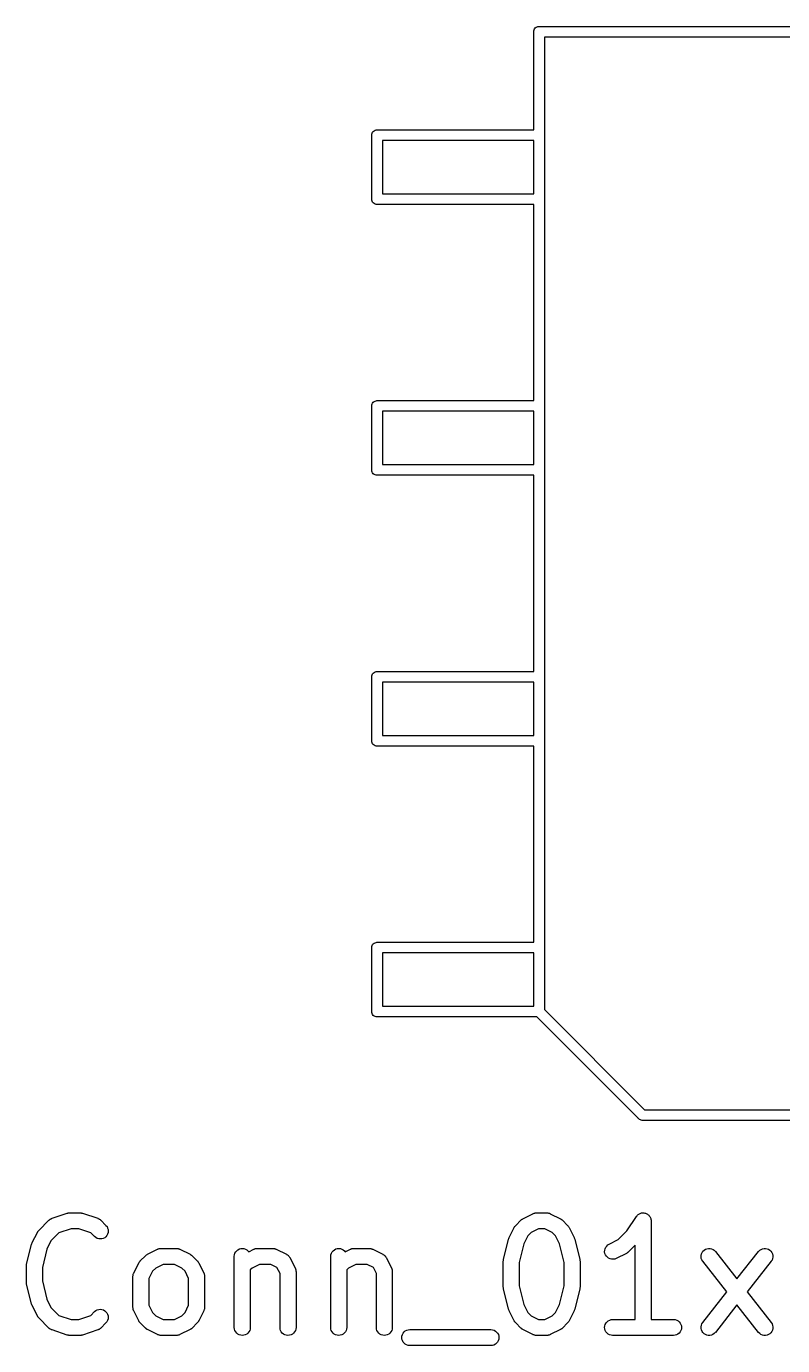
# Model space of a CAD drawing. Extents: x 118.6 to 187.3, y -130.9 to -41.9.
# Drawn here: x 118.63 to 125.73, y -74.55 to -62.18 of the extents above; entities that cross this region are included whole.
import ezdxf

# ---------------------------------------------------------------- set-up
doc = ezdxf.new("R2010")
doc.units = 0
doc.layers.add('BLACK', color=7, linetype='CONTINUOUS')

msp = doc.modelspace()

# ---------------------------------------------------------------- linework, layer by layer
at = {"layer": 'BLACK', "linetype": 'CONTINUOUS'}
for p, q in [((123.39, -62.23), (123.391, -62.2202)), ((123.39, -62.2325), (123.39, -62.23)), ((123.39, -63.15), (123.39, -62.2325)), ((123.391, -62.2202), (123.394, -62.2108)), ((123.394, -62.2108), (123.398, -62.2021)), ((123.398, -62.2021), (123.404, -62.1945)), ((123.404, -62.1945), (123.412, -62.1882)), ((123.412, -62.1882), (123.421, -62.1836)), ((123.421, -62.1836), (123.43, -62.1807)), ((123.43, -62.1807), (123.438, -62.18)), ((123.438, -62.18), (123.44, -62.1798)), ((123.44, -62.1798), (123.442, -62.18)), ((123.442, -62.18), (131.948, -62.18)), ((123.49, -62.28), (123.49, -63.1976)), ((131.9, -62.28), (123.49, -62.28)), ((121.87, -63.2), (121.871, -63.1902)), ((121.87, -63.2024), (121.87, -63.2)), ((121.87, -63.7975), (121.87, -63.2024)), ((121.871, -63.1902), (121.874, -63.1808)), ((121.874, -63.1808), (121.878, -63.1721)), ((121.878, -63.1721), (121.884, -63.1645)), ((121.884, -63.1645), (121.892, -63.1582)), ((121.892, -63.1582), (121.901, -63.1536)), ((121.901, -63.1536), (121.91, -63.1507)), ((121.91, -63.1507), (121.918, -63.15)), ((121.918, -63.15), (121.92, -63.1498)), ((121.92, -63.1498), (121.922, -63.15)), ((121.922, -63.15), (123.39, -63.15)), ((123.49, -63.1976), (123.49, -63.2)), ((123.49, -63.2), (123.49, -63.2024)), ((123.49, -63.2024), (123.49, -63.7976)), ((121.97, -63.25), (121.97, -63.75)), ((123.39, -63.25), (121.97, -63.25)), ((123.39, -63.75), (123.39, -63.25)), ((121.87, -63.8), (121.87, -63.7975)), ((121.871, -63.8098), (121.87, -63.8)), ((121.874, -63.8192), (121.871, -63.8098)), ((121.878, -63.8279), (121.874, -63.8192)), ((121.884, -63.8355), (121.878, -63.8279)), ((121.892, -63.8418), (121.884, -63.8355)), ((121.901, -63.8464), (121.892, -63.8418)), ((121.97, -63.75), (123.39, -63.75)), ((123.49, -63.7976), (123.49, -63.8)), ((123.49, -63.8), (123.49, -63.8024)), ((123.49, -63.8024), (123.49, -65.7376)), ((121.91, -63.8493), (121.901, -63.8464)), ((121.918, -63.85), (121.91, -63.8493)), ((121.92, -63.8502), (121.918, -63.85)), ((121.922, -63.85), (121.92, -63.8502)), ((123.39, -63.85), (121.922, -63.85)), ((123.39, -65.69), (123.39, -63.85)), ((121.884, -65.7045), (121.892, -65.6982)), ((121.892, -65.6982), (121.901, -65.6936)), ((121.901, -65.6936), (121.91, -65.6907)), ((121.91, -65.6907), (121.918, -65.69)), ((121.918, -65.69), (121.92, -65.6898)), ((121.92, -65.6898), (121.922, -65.69)), ((121.922, -65.69), (123.39, -65.69)), ((121.87, -65.74), (121.871, -65.7302)), ((121.87, -65.7424), (121.87, -65.74)), ((121.87, -66.3375), (121.87, -65.7424)), ((121.871, -65.7302), (121.874, -65.7208)), ((121.874, -65.7208), (121.878, -65.7121)), ((121.878, -65.7121), (121.884, -65.7045)), ((121.97, -65.79), (121.97, -66.29)), ((123.39, -65.79), (121.97, -65.79)), ((123.39, -66.29), (123.39, -65.79)), ((123.49, -65.7376), (123.49, -65.74)), ((123.49, -65.74), (123.49, -65.7424)), ((123.49, -65.7424), (123.49, -66.3376)), ((121.97, -66.29), (123.39, -66.29)), ((121.87, -66.34), (121.87, -66.3375)), ((121.871, -66.3498), (121.87, -66.34)), ((121.874, -66.3592), (121.871, -66.3498)), ((121.878, -66.3679), (121.874, -66.3592)), ((121.884, -66.3755), (121.878, -66.3679)), ((121.892, -66.3818), (121.884, -66.3755)), ((121.901, -66.3864), (121.892, -66.3818)), ((121.91, -66.3893), (121.901, -66.3864)), ((121.918, -66.39), (121.91, -66.3893)), ((121.92, -66.3902), (121.918, -66.39)), ((121.922, -66.39), (121.92, -66.3902)), ((123.39, -66.39), (121.922, -66.39)), ((123.39, -68.23), (123.39, -66.39)), ((123.49, -66.3376), (123.49, -66.34)), ((123.49, -66.34), (123.49, -66.3424)), ((123.49, -66.3424), (123.49, -68.2776)), ((121.87, -68.28), (121.871, -68.2702)), ((121.87, -68.2824), (121.87, -68.28)), ((121.87, -68.8775), (121.87, -68.2824)), ((121.871, -68.2702), (121.874, -68.2608)), ((121.874, -68.2608), (121.878, -68.2521)), ((121.878, -68.2521), (121.884, -68.2445)), ((121.884, -68.2445), (121.892, -68.2382)), ((121.892, -68.2382), (121.901, -68.2336)), ((121.901, -68.2336), (121.91, -68.2307)), ((121.91, -68.2307), (121.918, -68.23)), ((121.918, -68.23), (121.92, -68.2298)), ((121.92, -68.2298), (121.922, -68.23)), ((121.922, -68.23), (123.39, -68.23)), ((123.49, -68.2776), (123.49, -68.28)), ((123.49, -68.28), (123.49, -68.2824)), ((123.49, -68.2824), (123.49, -68.8776)), ((121.97, -68.33), (121.97, -68.83)), ((123.39, -68.33), (121.97, -68.33)), ((123.39, -68.83), (123.39, -68.33)), ((121.87, -68.88), (121.87, -68.8775)), ((121.871, -68.8898), (121.87, -68.88)), ((121.874, -68.8992), (121.871, -68.8898)), ((121.878, -68.9079), (121.874, -68.8992)), ((121.884, -68.9155), (121.878, -68.9079)), ((121.892, -68.9218), (121.884, -68.9155)), ((121.97, -68.83), (123.39, -68.83)), ((123.49, -68.8776), (123.49, -68.88)), ((123.49, -68.88), (123.49, -68.8824)), ((123.49, -68.8824), (123.49, -70.8176)), ((121.901, -68.9264), (121.892, -68.9218)), ((121.91, -68.9293), (121.901, -68.9264)), ((121.918, -68.93), (121.91, -68.9293)), ((121.92, -68.9302), (121.918, -68.93)), ((121.922, -68.93), (121.92, -68.9302)), ((123.39, -68.93), (121.922, -68.93)), ((123.39, -70.77), (123.39, -68.93)), ((121.901, -70.7736), (121.91, -70.7707)), ((121.91, -70.7707), (121.918, -70.77)), ((121.918, -70.77), (121.92, -70.7698)), ((121.92, -70.7698), (121.922, -70.77)), ((121.922, -70.77), (123.39, -70.77)), ((121.87, -70.82), (121.871, -70.8102)), ((121.87, -70.8224), (121.87, -70.82)), ((121.87, -71.4175), (121.87, -70.8224)), ((121.871, -70.8102), (121.874, -70.8008)), ((121.874, -70.8008), (121.878, -70.7921)), ((121.878, -70.7921), (121.884, -70.7845)), ((121.884, -70.7845), (121.892, -70.7782)), ((121.892, -70.7782), (121.901, -70.7736)), ((121.97, -70.87), (121.97, -71.37)), ((123.39, -70.87), (121.97, -70.87)), ((123.39, -71.37), (123.39, -70.87)), ((123.49, -70.8176), (123.49, -70.82)), ((123.49, -70.82), (123.49, -70.8224)), ((123.49, -70.8224), (123.49, -71.3993)), ((121.97, -71.37), (123.39, -71.37)), ((121.87, -71.42), (121.87, -71.4175)), ((121.871, -71.4298), (121.87, -71.42)), ((121.874, -71.4392), (121.871, -71.4298)), ((121.878, -71.4479), (121.874, -71.4392)), ((121.884, -71.4555), (121.878, -71.4479)), ((121.892, -71.4618), (121.884, -71.4555)), ((121.901, -71.4664), (121.892, -71.4618)), ((121.91, -71.4693), (121.901, -71.4664)), ((121.918, -71.47), (121.91, -71.4693)), ((121.92, -71.4702), (121.918, -71.47)), ((121.922, -71.47), (121.92, -71.4702)), ((123.419, -71.47), (121.922, -71.47)), ((124.373, -72.4236), (123.419, -71.47)), ((123.49, -71.3993), (124.431, -72.34)), ((124.431, -72.34), (131.9, -72.34)), ((124.374, -72.4255), (124.373, -72.4236)), ((124.376, -72.4271), (124.374, -72.4255)), ((124.382, -72.4318), (124.376, -72.4271)), ((124.391, -72.4364), (124.382, -72.4318)), ((124.4, -72.4393), (124.391, -72.4364)), ((124.391, -72.4364), (124.391, -72.4364)), ((124.408, -72.44), (124.4, -72.4393)), ((124.41, -72.4402), (124.408, -72.44)), ((124.408, -72.44), (124.408, -72.44)), ((124.412, -72.44), (124.41, -72.4402)), ((131.948, -72.44), (124.412, -72.44)), ((118.844, -73.3733), (118.848, -73.3703)), ((118.848, -73.3703), (118.852, -73.3671)), ((118.852, -73.3671), (118.854, -73.3661)), ((118.854, -73.3661), (118.856, -73.3648)), ((118.856, -73.3648), (118.861, -73.3627)), ((118.861, -73.3627), (118.865, -73.3604)), ((118.865, -73.3604), (118.867, -73.3597)), ((118.867, -73.3597), (118.869, -73.3588)), ((118.869, -73.3588), (119.012, -73.3112)), ((119.012, -73.3112), (119.013, -73.3109)), ((119.013, -73.3109), (119.017, -73.31)), ((119.017, -73.31), (119.021, -73.3088)), ((119.021, -73.3088), (119.024, -73.3085)), ((119.024, -73.3085), (119.028, -73.3079)), ((119.028, -73.3079), (119.032, -73.3078)), ((119.032, -73.3078), (119.036, -73.3074)), ((119.036, -73.3074), (119.131, -73.3074)), ((119.131, -73.3074), (119.132, -73.3074)), ((119.132, -73.3074), (119.136, -73.3079)), ((119.136, -73.3079), (119.141, -73.308)), ((119.141, -73.308), (119.144, -73.3087)), ((119.144, -73.3087), (119.147, -73.309)), ((119.147, -73.309), (119.151, -73.3103)), ((119.151, -73.3103), (119.155, -73.3112)), ((119.155, -73.3112), (119.298, -73.3588)), ((119.298, -73.3588), (119.299, -73.3592)), ((119.299, -73.3592), (119.301, -73.3601)), ((119.301, -73.3601), (119.303, -73.3608)), ((119.303, -73.3608), (119.307, -73.3632)), ((119.307, -73.3632), (119.312, -73.3653)), ((119.312, -73.3653), (119.314, -73.3666)), ((119.314, -73.3666), (119.316, -73.3677)), ((119.316, -73.3677), (119.32, -73.3709)), ((123.273, -73.3736), (123.276, -73.3707)), ((123.276, -73.3707), (123.278, -73.369)), ((123.278, -73.369), (123.281, -73.3671)), ((123.281, -73.3671), (123.285, -73.3652)), ((123.285, -73.3652), (123.288, -73.3629)), ((123.288, -73.3629), (123.383, -73.3153)), ((123.383, -73.3153), (123.384, -73.3148)), ((123.384, -73.3148), (123.386, -73.3141)), ((123.386, -73.3141), (123.388, -73.313)), ((123.388, -73.313), (123.393, -73.3116)), ((123.393, -73.3116), (123.398, -73.3098)), ((123.398, -73.3098), (123.4, -73.3094)), ((123.4, -73.3094), (123.402, -73.3088)), ((123.402, -73.3088), (123.407, -73.3083)), ((123.407, -73.3083), (123.413, -73.3075)), ((123.413, -73.3075), (123.415, -73.3076)), ((123.415, -73.3076), (123.417, -73.3074)), ((123.417, -73.3074), (123.512, -73.3074)), ((123.512, -73.3074), (123.513, -73.3074)), ((123.513, -73.3074), (123.515, -73.3076)), ((123.515, -73.3076), (123.518, -73.3076)), ((123.518, -73.3076), (123.523, -73.3084)), ((123.523, -73.3084), (123.528, -73.309)), ((123.528, -73.309), (123.53, -73.3097)), ((123.53, -73.3097), (123.532, -73.3101)), ((123.532, -73.3101), (123.537, -73.3119)), ((123.537, -73.3119), (123.542, -73.3134)), ((123.542, -73.3134), (123.544, -73.3145)), ((123.544, -73.3145), (123.546, -73.3153)), ((123.546, -73.3153), (123.641, -73.3629)), ((123.641, -73.3629), (123.642, -73.3634)), ((123.642, -73.3634), (123.645, -73.3657)), ((123.645, -73.3657), (123.649, -73.3677)), ((123.649, -73.3677), (123.652, -73.3697)), ((123.652, -73.3697), (123.654, -73.3714)), ((124.263, -73.4775), (124.354, -73.3408)), ((124.354, -73.3408), (124.355, -73.34)), ((124.355, -73.3399), (124.36, -73.3343)), ((124.355, -73.34), (124.355, -73.3399)), ((124.355, -73.34), (124.355, -73.34)), ((124.355, -73.34), (124.355, -73.34)), ((124.36, -73.3343), (124.364, -73.3288)), ((124.364, -73.3288), (124.365, -73.3287)), ((124.364, -73.3288), (124.364, -73.3288)), ((124.365, -73.3287), (124.37, -73.324)), ((124.37, -73.324), (124.376, -73.3196)), ((124.376, -73.3196), (124.383, -73.316)), ((124.376, -73.3196), (124.376, -73.3196)), ((124.376, -73.3196), (124.376, -73.3196)), ((124.383, -73.316), (124.389, -73.3128)), ((124.389, -73.3128), (124.396, -73.3107)), ((124.389, -73.3128), (124.389, -73.3128)), ((124.389, -73.3128), (124.389, -73.3128)), ((124.396, -73.3107), (124.403, -73.3087)), ((124.403, -73.3087), (124.41, -73.308)), ((124.403, -73.3087), (124.403, -73.3087)), ((124.403, -73.3087), (124.403, -73.3087)), ((124.41, -73.308), (124.417, -73.3074)), ((124.417, -73.3074), (124.418, -73.3074)), ((124.417, -73.3074), (124.417, -73.3074)), ((124.418, -73.3074), (124.425, -73.3082)), ((124.425, -73.3082), (124.432, -73.3089)), ((124.432, -73.3089), (124.432, -73.3089)), ((124.432, -73.3089), (124.432, -73.3089)), ((124.432, -73.3089), (124.439, -73.3112)), ((124.439, -73.3112), (124.446, -73.3132)), ((124.446, -73.3132), (124.446, -73.3133)), ((124.446, -73.3133), (124.446, -73.3133)), ((124.446, -73.3133), (124.453, -73.3168)), ((124.453, -73.3168), (124.459, -73.3202)), ((124.459, -73.3202), (124.459, -73.3202)), ((124.459, -73.3202), (124.459, -73.3203)), ((124.459, -73.3203), (124.465, -73.3249)), ((124.465, -73.3249), (124.47, -73.3295)), ((124.47, -73.3295), (124.47, -73.3296)), ((124.47, -73.3296), (124.47, -73.3296)), ((124.47, -73.3296), (124.475, -73.3356)), ((124.475, -73.3356), (124.479, -73.3409)), ((124.479, -73.3409), (124.479, -73.3409)), ((124.479, -73.3409), (124.479, -73.341)), ((124.479, -73.341), (124.483, -73.3479)), ((124.483, -73.3479), (124.486, -73.3538)), ((124.486, -73.3538), (124.486, -73.3539)), ((124.486, -73.3539), (124.486, -73.3539)), ((124.486, -73.3539), (124.488, -73.361)), ((124.488, -73.361), (124.49, -73.3678)), ((124.49, -73.3678), (124.49, -73.3679)), ((124.49, -73.3679), (124.49, -73.3679)), ((124.49, -73.3679), (124.491, -73.3753)), ((118.683, -73.5869), (118.731, -73.4917)), ((118.731, -73.4908), (118.734, -73.4872)), ((118.731, -73.4917), (118.731, -73.4908)), ((118.734, -73.4872), (118.736, -73.4835)), ((118.736, -73.4835), (118.738, -73.4811)), ((118.738, -73.4811), (118.739, -73.4785)), ((118.739, -73.4785), (118.742, -73.4755)), ((118.742, -73.4755), (118.745, -73.4722)), ((118.745, -73.4722), (118.84, -73.377)), ((118.84, -73.377), (118.841, -73.3762)), ((118.841, -73.3762), (118.843, -73.3749)), ((118.843, -73.3749), (118.844, -73.3733)), ((119.048, -73.4574), (118.934, -73.4956)), ((119.119, -73.4574), (119.048, -73.4574)), ((119.234, -73.4956), (119.119, -73.4574)), ((119.32, -73.3709), (119.324, -73.3739)), ((119.324, -73.3739), (119.325, -73.3756)), ((119.325, -73.3756), (119.327, -73.377)), ((119.327, -73.377), (119.375, -73.4246)), ((119.375, -73.4246), (119.375, -73.4253)), ((119.375, -73.4253), (119.385, -73.4368)), ((119.385, -73.4368), (119.391, -73.4498)), ((119.391, -73.4498), (119.395, -73.4638)), ((119.395, -73.493), (119.391, -73.5069)), ((119.395, -73.4638), (119.397, -73.4784)), ((119.397, -73.4784), (119.395, -73.493)), ((123.159, -73.5393), (123.207, -73.4441)), ((123.207, -73.4431), (123.21, -73.4396)), ((123.207, -73.4441), (123.207, -73.4431)), ((123.21, -73.4396), (123.212, -73.4359)), ((123.212, -73.4359), (123.214, -73.4335)), ((123.214, -73.4335), (123.215, -73.4309)), ((123.215, -73.4309), (123.218, -73.4278)), ((123.218, -73.4278), (123.221, -73.4246)), ((123.221, -73.4246), (123.269, -73.377)), ((123.269, -73.3762), (123.273, -73.3736)), ((123.269, -73.377), (123.269, -73.3762)), ((123.366, -73.4916), (123.336, -73.522)), ((123.435, -73.4574), (123.366, -73.4916)), ((123.494, -73.4574), (123.435, -73.4574)), ((123.563, -73.4916), (123.494, -73.4574)), ((123.593, -73.522), (123.563, -73.4916)), ((123.654, -73.3714), (123.657, -73.3743)), ((123.657, -73.3743), (123.66, -73.377)), ((123.66, -73.377), (123.708, -73.4246)), ((123.708, -73.4246), (123.709, -73.4253)), ((123.709, -73.4253), (123.711, -73.4286)), ((123.711, -73.4286), (123.714, -73.4317)), ((123.714, -73.4317), (123.716, -73.4343)), ((123.716, -73.4343), (123.718, -73.4368)), ((123.718, -73.4368), (123.72, -73.4405)), ((123.72, -73.4405), (123.722, -73.4441)), ((123.722, -73.4441), (123.77, -73.5393)), ((124.182, -73.5588), (124.263, -73.4775)), ((124.491, -73.3753), (124.492, -73.3824)), ((124.492, -73.3824), (124.492, -74.3074)), ((118.63, -73.7928), (118.677, -73.6023)), ((118.677, -73.6023), (118.678, -73.6013)), ((118.678, -73.6006), (118.68, -73.5941)), ((118.678, -73.6009), (118.678, -73.6006)), ((118.678, -73.6013), (118.678, -73.6009)), ((118.68, -73.5941), (118.683, -73.5876)), ((118.683, -73.5873), (118.683, -73.5869)), ((118.683, -73.5876), (118.683, -73.5873)), ((118.859, -73.5697), (118.821, -73.6467)), ((118.934, -73.4956), (118.859, -73.5697)), ((119.269, -73.5307), (119.234, -73.4956)), ((119.28, -73.5399), (119.269, -73.5307)), ((119.293, -73.5469), (119.28, -73.5399)), ((119.307, -73.5511), (119.293, -73.5469)), ((119.321, -73.5526), (119.307, -73.5511)), ((119.336, -73.5512), (119.321, -73.5526)), ((119.35, -73.5471), (119.336, -73.5512)), ((119.363, -73.5402), (119.35, -73.5471)), ((119.374, -73.531), (119.363, -73.5402)), ((119.384, -73.5198), (119.374, -73.531)), ((119.391, -73.5069), (119.384, -73.5198)), ((123.106, -73.7451), (123.154, -73.5547)), ((123.154, -73.553), (123.157, -73.5465)), ((123.154, -73.5533), (123.154, -73.553)), ((123.154, -73.5537), (123.154, -73.5533)), ((123.154, -73.5547), (123.154, -73.5537)), ((123.157, -73.5465), (123.159, -73.5399)), ((123.159, -73.5396), (123.159, -73.5393)), ((123.159, -73.5399), (123.159, -73.5396)), ((123.297, -73.599), (123.254, -73.7726)), ((123.336, -73.522), (123.297, -73.599)), ((123.632, -73.599), (123.593, -73.522)), ((123.675, -73.7726), (123.632, -73.599)), ((123.77, -73.5393), (123.77, -73.5403)), ((123.77, -73.5403), (123.77, -73.5406)), ((123.77, -73.5406), (123.77, -73.5409)), ((123.77, -73.5409), (123.773, -73.5475)), ((123.773, -73.5475), (123.775, -73.554)), ((123.775, -73.554), (123.775, -73.5543)), ((123.775, -73.5543), (123.775, -73.5547)), ((123.775, -73.5547), (123.823, -73.7451)), ((124.075, -73.6189), (124.085, -73.6088)), ((124.085, -73.6088), (124.098, -73.601)), ((124.098, -73.601), (124.182, -73.5588)), ((124.342, -73.6111), (124.279, -73.6735)), ((124.342, -74.3074), (124.342, -73.6111)), ((118.821, -73.6467), (118.778, -73.8202)), ((119.697, -73.7579), (119.745, -73.7103)), ((119.745, -73.7103), (119.746, -73.7096)), ((119.746, -73.7096), (119.749, -73.7069)), ((119.749, -73.7069), (119.752, -73.704)), ((119.752, -73.704), (119.755, -73.7024)), ((119.755, -73.7024), (119.757, -73.7004)), ((119.757, -73.7004), (119.761, -73.6985)), ((119.761, -73.6985), (119.764, -73.6963)), ((119.764, -73.6963), (119.86, -73.6486)), ((119.86, -73.6482), (119.863, -73.6474)), ((119.86, -73.6486), (119.86, -73.6482)), ((119.863, -73.6474), (119.865, -73.6464)), ((119.865, -73.6464), (119.869, -73.6449)), ((119.869, -73.6449), (119.874, -73.6431)), ((119.874, -73.6431), (119.876, -73.6428)), ((119.876, -73.6428), (119.879, -73.6421)), ((119.879, -73.6421), (119.884, -73.6416)), ((119.884, -73.6416), (119.889, -73.6408)), ((119.889, -73.6408), (119.891, -73.6409)), ((119.891, -73.6409), (119.893, -73.6407)), ((119.893, -73.6407), (120.036, -73.6407)), ((120.036, -73.6407), (120.037, -73.6407)), ((120.037, -73.6407), (120.039, -73.641)), ((120.039, -73.641), (120.041, -73.6409)), ((120.041, -73.6409), (120.046, -73.6418)), ((120.046, -73.6418), (120.052, -73.6424)), ((120.052, -73.6424), (120.054, -73.643)), ((120.054, -73.643), (120.056, -73.6434)), ((120.056, -73.6434), (120.061, -73.6452)), ((120.061, -73.6452), (120.065, -73.6468)), ((120.065, -73.6468), (120.067, -73.6478)), ((120.067, -73.6478), (120.069, -73.6486)), ((120.069, -73.6486), (120.165, -73.6963)), ((120.165, -73.6963), (120.166, -73.6967)), ((120.166, -73.6967), (120.169, -73.699)), ((120.169, -73.699), (120.173, -73.701)), ((120.173, -73.701), (120.175, -73.703)), ((120.175, -73.703), (120.178, -73.7047)), ((120.178, -73.7047), (120.181, -73.7076)), ((120.181, -73.7076), (120.184, -73.7103)), ((120.184, -73.7103), (120.232, -73.7579)), ((120.58, -73.7147), (120.582, -73.7001)), ((120.58, -73.7157), (120.58, -73.7147)), ((120.58, -74.3824), (120.58, -73.7157)), ((120.582, -73.7001), (120.586, -73.6862)), ((120.586, -73.6862), (120.593, -73.6733)), ((120.593, -73.6733), (120.603, -73.6621)), ((120.603, -73.6621), (120.614, -73.653)), ((120.614, -73.653), (120.627, -73.6462)), ((120.627, -73.6462), (120.641, -73.642)), ((120.641, -73.642), (120.656, -73.6407)), ((120.656, -73.6407), (120.67, -73.6422)), ((120.67, -73.6422), (120.684, -73.6466)), ((120.684, -73.6466), (120.697, -73.6535)), ((120.697, -73.6535), (120.708, -73.6629)), ((120.708, -73.6629), (120.716, -73.6727)), ((120.716, -73.6727), (120.764, -73.6486)), ((120.764, -73.6486), (120.765, -73.6482)), ((120.765, -73.6482), (120.767, -73.6474)), ((120.767, -73.6474), (120.769, -73.6464)), ((120.769, -73.6464), (120.774, -73.6449)), ((120.774, -73.6449), (120.779, -73.6431)), ((120.779, -73.6431), (120.781, -73.6428)), ((120.781, -73.6428), (120.783, -73.6421)), ((120.783, -73.6421), (120.788, -73.6416)), ((120.788, -73.6416), (120.793, -73.6408)), ((120.793, -73.6408), (120.796, -73.6409)), ((120.796, -73.6409), (120.798, -73.6407)), ((120.798, -73.6407), (120.941, -73.6407)), ((120.941, -73.6407), (120.942, -73.6407)), ((120.942, -73.6407), (120.944, -73.641)), ((120.944, -73.641), (120.946, -73.6409)), ((120.946, -73.6409), (120.951, -73.6418)), ((120.951, -73.6418), (120.956, -73.6424)), ((120.956, -73.6424), (120.958, -73.643)), ((120.958, -73.643), (120.961, -73.6434)), ((120.961, -73.6434), (120.965, -73.6452)), ((120.965, -73.6452), (120.97, -73.6468)), ((120.97, -73.6468), (120.972, -73.6478)), ((120.972, -73.6478), (120.974, -73.6486)), ((120.974, -73.6486), (121.069, -73.6963)), ((121.069, -73.6963), (121.07, -73.6967)), ((121.07, -73.6967), (121.072, -73.6976)), ((121.072, -73.6976), (121.073, -73.6983)), ((121.073, -73.6983), (121.078, -73.7016)), ((121.078, -73.7016), (121.083, -73.7047)), ((121.083, -73.7047), (121.084, -73.7058)), ((121.084, -73.7058), (121.085, -73.7068)), ((121.085, -73.7068), (121.089, -73.7109)), ((121.089, -73.7109), (121.093, -73.7149)), ((121.093, -73.7149), (121.094, -73.7162)), ((121.094, -73.7162), (121.095, -73.7174)), ((121.095, -73.7174), (121.098, -73.7222)), ((121.098, -73.7222), (121.102, -73.7269)), ((121.102, -73.7269), (121.102, -73.7284)), ((121.102, -73.7284), (121.103, -73.7298)), ((121.103, -73.7298), (121.151, -73.825)), ((121.485, -73.7147), (121.486, -73.7001)), ((121.485, -73.7157), (121.485, -73.7147)), ((121.485, -74.3824), (121.485, -73.7157)), ((121.486, -73.7001), (121.491, -73.6862)), ((121.491, -73.6862), (121.498, -73.6733)), ((121.498, -73.6733), (121.507, -73.6621)), ((121.507, -73.6621), (121.519, -73.653)), ((121.519, -73.653), (121.532, -73.6462)), ((121.532, -73.6462), (121.546, -73.642)), ((121.546, -73.642), (121.56, -73.6407)), ((121.56, -73.6407), (121.575, -73.6422)), ((121.575, -73.6422), (121.589, -73.6466)), ((121.589, -73.6466), (121.602, -73.6535)), ((121.602, -73.6535), (121.613, -73.6629)), ((121.613, -73.6629), (121.621, -73.6727)), ((121.621, -73.6727), (121.669, -73.6486)), ((121.669, -73.6486), (121.67, -73.6482)), ((121.67, -73.6482), (121.672, -73.6474)), ((121.672, -73.6474), (121.674, -73.6464)), ((121.674, -73.6464), (121.679, -73.6449)), ((121.679, -73.6449), (121.684, -73.6431)), ((121.684, -73.6431), (121.686, -73.6428)), ((121.686, -73.6428), (121.688, -73.6421)), ((121.688, -73.6421), (121.693, -73.6416)), ((121.693, -73.6416), (121.698, -73.6408)), ((121.698, -73.6408), (121.7, -73.6409)), ((121.7, -73.6409), (121.703, -73.6407)), ((121.703, -73.6407), (121.845, -73.6407)), ((121.845, -73.6407), (121.847, -73.6407)), ((121.847, -73.6407), (121.849, -73.641)), ((121.849, -73.641), (121.851, -73.6409)), ((121.851, -73.6409), (121.856, -73.6418)), ((121.856, -73.6418), (121.861, -73.6424)), ((121.861, -73.6424), (121.863, -73.643)), ((121.863, -73.643), (121.865, -73.6434)), ((121.865, -73.6434), (121.87, -73.6452)), ((121.87, -73.6452), (121.875, -73.6468)), ((121.875, -73.6468), (121.877, -73.6478)), ((121.877, -73.6478), (121.879, -73.6486)), ((121.879, -73.6486), (121.974, -73.6963)), ((121.974, -73.6963), (121.975, -73.6967)), ((121.975, -73.6967), (121.977, -73.6976)), ((121.977, -73.6976), (121.978, -73.6983)), ((121.978, -73.6983), (121.983, -73.7016)), ((121.983, -73.7016), (121.987, -73.7047)), ((121.987, -73.7047), (121.989, -73.7058)), ((121.989, -73.7058), (121.99, -73.7068)), ((121.99, -73.7068), (121.994, -73.7109)), ((121.994, -73.7109), (121.998, -73.7149)), ((121.998, -73.7149), (121.999, -73.7162)), ((121.999, -73.7162), (122, -73.7174)), ((122, -73.7174), (122.003, -73.7222)), ((122.003, -73.7222), (122.006, -73.7269)), ((122.006, -73.7269), (122.007, -73.7284)), ((122.007, -73.7284), (122.008, -73.7298)), ((122.008, -73.7298), (122.055, -73.825)), ((124.056, -73.673), (124.057, -73.6584)), ((124.059, -73.6875), (124.056, -73.673)), ((124.057, -73.6584), (124.06, -73.6441)), ((124.064, -73.7012), (124.059, -73.6875)), ((124.06, -73.6441), (124.066, -73.6308)), ((124.072, -73.7136), (124.064, -73.7012)), ((124.066, -73.6308), (124.075, -73.6189)), ((124.082, -73.7243), (124.072, -73.7136)), ((124.093, -73.7329), (124.082, -73.7243)), ((124.107, -73.739), (124.093, -73.7329)), ((124.121, -73.7424), (124.107, -73.739)), ((124.15, -73.7407), (124.136, -73.743)), ((124.164, -73.7356), (124.15, -73.7407)), ((124.165, -73.7352), (124.164, -73.7356)), ((124.26, -73.6876), (124.165, -73.7352)), ((124.264, -73.6853), (124.26, -73.6876)), ((124.267, -73.6834), (124.264, -73.6853)), ((124.27, -73.6814), (124.267, -73.6834)), ((124.272, -73.6798), (124.27, -73.6814)), ((124.275, -73.6769), (124.272, -73.6798)), ((124.279, -73.6742), (124.275, -73.6769)), ((124.279, -73.6735), (124.279, -73.6742)), ((124.961, -73.7206), (124.962, -73.706)), ((124.963, -73.7351), (124.961, -73.7206)), ((124.962, -73.706), (124.965, -73.6917)), ((124.969, -73.7488), (124.963, -73.7351)), ((124.965, -73.6917), (124.971, -73.6784)), ((124.971, -73.6784), (124.979, -73.6665)), ((124.979, -73.6665), (124.99, -73.6564)), ((124.99, -73.6564), (125.002, -73.6486)), ((125.002, -73.6486), (125.016, -73.6434)), ((125.016, -73.6434), (125.031, -73.6409)), ((125.031, -73.6409), (125.045, -73.6413)), ((125.045, -73.6413), (125.059, -73.6445)), ((125.059, -73.6445), (125.073, -73.6504)), ((125.073, -73.6504), (125.085, -73.6588)), ((125.085, -73.6588), (125.095, -73.6694)), ((125.095, -73.6694), (125.298, -73.9277)), ((125.298, -73.9277), (125.501, -73.6694)), ((125.501, -73.6686), (125.512, -73.6581)), ((125.501, -73.6694), (125.501, -73.6686)), ((125.512, -73.6581), (125.524, -73.6499)), ((125.524, -73.6499), (125.537, -73.6442)), ((125.537, -73.6442), (125.552, -73.6412)), ((125.552, -73.6412), (125.566, -73.641)), ((125.566, -73.641), (125.581, -73.6437)), ((125.581, -73.6437), (125.594, -73.6491)), ((125.594, -73.6491), (125.607, -73.6571)), ((125.607, -73.6571), (125.617, -73.6673)), ((125.617, -73.6673), (125.625, -73.6793)), ((125.625, -73.6793), (125.631, -73.6927)), ((125.632, -73.7361), (125.627, -73.7497)), ((125.631, -73.6927), (125.634, -73.707)), ((125.635, -73.7217), (125.632, -73.7361)), ((125.634, -73.707), (125.635, -73.7217)), ((118.628, -73.8072), (118.629, -73.8013)), ((118.628, -73.8086), (118.628, -73.8072)), ((118.628, -73.8099), (118.628, -73.8086)), ((118.628, -73.811), (118.628, -73.8099)), ((118.628, -73.9538), (118.628, -73.811)), ((118.629, -73.7954), (118.63, -73.7941)), ((118.629, -73.8013), (118.629, -73.7954)), ((118.63, -73.7941), (118.63, -73.7928)), ((118.778, -73.8202), (118.778, -73.9446)), ((119.636, -73.8726), (119.683, -73.7774)), ((119.683, -73.7774), (119.684, -73.7765)), ((119.684, -73.7765), (119.686, -73.7729)), ((119.686, -73.7729), (119.688, -73.7692)), ((119.688, -73.7692), (119.69, -73.7668)), ((119.69, -73.7668), (119.692, -73.7642)), ((119.692, -73.7642), (119.695, -73.7612)), ((119.695, -73.7612), (119.697, -73.7579)), ((119.812, -73.8554), (119.778, -73.9239)), ((119.842, -73.825), (119.812, -73.8554)), ((119.911, -73.7907), (119.842, -73.825)), ((120.018, -73.7907), (119.911, -73.7907)), ((120.087, -73.825), (120.018, -73.7907)), ((120.117, -73.8554), (120.087, -73.825)), ((120.151, -73.9239), (120.117, -73.8554)), ((120.232, -73.7579), (120.233, -73.7587)), ((120.233, -73.7587), (120.235, -73.762)), ((120.235, -73.762), (120.238, -73.765)), ((120.238, -73.765), (120.24, -73.7677)), ((120.24, -73.7677), (120.242, -73.7701)), ((120.242, -73.7701), (120.244, -73.7738)), ((120.244, -73.7738), (120.246, -73.7774)), ((120.246, -73.7774), (120.294, -73.8726)), ((120.747, -73.825), (120.73, -73.842)), ((120.73, -73.842), (120.73, -74.3824)), ((120.816, -73.7907), (120.747, -73.825)), ((120.923, -73.7907), (120.816, -73.7907)), ((120.98, -73.8192), (120.923, -73.7907)), ((121.009, -73.8763), (120.98, -73.8192)), ((121.151, -73.825), (121.151, -73.826)), ((121.151, -73.826), (121.152, -73.828)), ((121.152, -73.828), (121.153, -73.83)), ((121.153, -73.83), (121.154, -73.8349)), ((121.154, -73.8349), (121.156, -73.8397)), ((121.156, -73.8397), (121.157, -73.8419)), ((121.157, -73.8419), (121.157, -73.844)), ((121.157, -73.844), (121.158, -73.8491)), ((121.158, -73.8491), (121.158, -73.8542)), ((121.158, -73.8542), (121.158, -73.8564)), ((121.158, -73.8564), (121.159, -73.8586)), ((121.159, -73.8586), (121.159, -74.3824)), ((121.652, -73.825), (121.635, -73.842)), ((121.635, -73.842), (121.635, -74.3824)), ((121.72, -73.7907), (121.652, -73.825)), ((121.828, -73.7907), (121.72, -73.7907)), ((121.885, -73.8192), (121.828, -73.7907)), ((121.913, -73.8763), (121.885, -73.8192)), ((122.055, -73.825), (122.056, -73.826)), ((122.056, -73.826), (122.057, -73.828)), ((122.057, -73.828), (122.058, -73.83)), ((122.058, -73.83), (122.059, -73.8349)), ((122.059, -73.8349), (122.061, -73.8397)), ((122.061, -73.8397), (122.061, -73.8419)), ((122.061, -73.8419), (122.062, -73.844)), ((122.062, -73.844), (122.062, -73.8491)), ((122.062, -73.8491), (122.063, -73.8542)), ((122.063, -73.8542), (122.063, -73.8564)), ((122.063, -73.8564), (122.063, -73.8586)), ((122.063, -73.8586), (122.063, -74.3824)), ((123.104, -73.7596), (123.105, -73.7537)), ((123.104, -73.761), (123.104, -73.7596)), ((123.104, -73.7623), (123.104, -73.761)), ((123.104, -73.7633), (123.104, -73.7623)), ((123.104, -74.0014), (123.104, -73.7633)), ((123.105, -73.7477), (123.106, -73.7465)), ((123.105, -73.7537), (123.105, -73.7477)), ((123.106, -73.7465), (123.106, -73.7451)), ((123.254, -73.7726), (123.254, -73.9922)), ((123.675, -73.9922), (123.675, -73.7726)), ((123.823, -73.7451), (123.823, -73.7462)), ((123.823, -73.7462), (123.823, -73.7475)), ((123.823, -73.7475), (123.824, -73.7488)), ((123.824, -73.7488), (123.824, -73.7547)), ((123.824, -73.7547), (123.825, -73.7607)), ((123.825, -73.7607), (123.825, -73.762)), ((123.825, -73.762), (123.825, -73.7633)), ((123.825, -73.7633), (123.825, -74.0014)), ((124.136, -73.743), (124.121, -73.7424)), ((124.976, -73.7612), (124.969, -73.7488)), ((124.977, -73.7621), (124.976, -73.7612)), ((125.202, -74.049), (124.977, -73.7621)), ((125.619, -73.7621), (125.393, -74.049)), ((125.627, -73.7497), (125.619, -73.7621)), ((118.628, -73.9551), (118.628, -73.9538)), ((118.628, -73.9565), (118.628, -73.9551)), ((118.628, -73.9624), (118.628, -73.9565)), ((118.629, -73.9684), (118.628, -73.9624)), ((118.629, -73.9697), (118.629, -73.9684)), ((118.63, -73.971), (118.629, -73.9697)), ((118.63, -73.972), (118.63, -73.971)), ((118.677, -74.1625), (118.63, -73.972)), ((118.778, -73.9446), (118.821, -74.1181)), ((119.628, -73.9007), (119.629, -73.8957)), ((119.628, -73.9029), (119.628, -73.9007)), ((119.628, -73.9051), (119.628, -73.9029)), ((119.628, -73.9062), (119.628, -73.9051)), ((119.628, -74.1919), (119.628, -73.9062)), ((119.629, -73.8906), (119.63, -73.8885)), ((119.629, -73.8957), (119.629, -73.8906)), ((119.63, -73.8863), (119.632, -73.8815)), ((119.63, -73.8885), (119.63, -73.8863)), ((119.632, -73.8815), (119.634, -73.8766)), ((119.634, -73.8766), (119.635, -73.8747)), ((119.635, -73.8747), (119.636, -73.8726)), ((119.778, -73.9239), (119.778, -74.1742)), ((120.151, -74.1742), (120.151, -73.9239)), ((120.294, -73.8726), (120.294, -73.8736)), ((120.294, -73.8736), (120.295, -73.8757)), ((120.295, -73.8757), (120.296, -73.8776)), ((120.296, -73.8776), (120.297, -73.8825)), ((120.297, -73.8825), (120.299, -73.8873)), ((120.299, -73.8873), (120.299, -73.8895)), ((120.299, -73.8895), (120.3, -73.8916)), ((120.3, -73.8916), (120.301, -73.8967)), ((120.301, -73.8967), (120.301, -73.9018)), ((120.301, -73.9018), (120.301, -73.904)), ((120.301, -73.904), (120.301, -73.9062)), ((120.301, -73.9062), (120.301, -74.1919)), ((121.009, -74.3824), (121.009, -73.8763)), ((121.913, -74.3824), (121.913, -73.8763)), ((123.104, -74.0028), (123.104, -74.0014)), ((123.104, -74.0041), (123.104, -74.0028)), ((123.105, -74.01), (123.104, -74.0041)), ((123.105, -74.016), (123.105, -74.01)), ((123.106, -74.0173), (123.105, -74.016)), ((123.106, -74.0186), (123.106, -74.0173)), ((123.106, -74.0196), (123.106, -74.0186)), ((123.154, -74.2101), (123.106, -74.0196)), ((123.254, -73.9922), (123.297, -74.1657)), ((123.632, -74.1657), (123.675, -73.9922)), ((123.823, -74.0196), (123.775, -74.2101)), ((123.824, -74.017), (123.823, -74.0183)), ((123.823, -74.0183), (123.823, -74.0196)), ((123.825, -74.0051), (123.824, -74.0111)), ((123.824, -74.0111), (123.824, -74.017)), ((123.825, -74.0014), (123.825, -74.0025)), ((123.825, -74.0025), (123.825, -74.0038)), ((123.825, -74.0038), (123.825, -74.0051)), ((124.977, -74.336), (125.202, -74.049)), ((125.393, -74.049), (125.619, -74.336)), ((118.678, -74.1628), (118.677, -74.1625)), ((118.678, -74.1631), (118.678, -74.1628)), ((118.68, -74.1696), (118.678, -74.1631)), ((118.682, -74.1763), (118.68, -74.1696)), ((118.683, -74.1766), (118.682, -74.1763)), ((118.683, -74.1769), (118.683, -74.1766)), ((118.683, -74.1778), (118.683, -74.1769)), ((118.731, -74.2731), (118.683, -74.1778)), ((118.821, -74.1181), (118.859, -74.1951)), ((118.859, -74.1951), (118.934, -74.2692)), ((119.234, -74.2692), (119.269, -74.2341)), ((119.269, -74.2334), (119.281, -74.2242)), ((119.269, -74.2341), (119.269, -74.2334)), ((119.281, -74.2242), (119.294, -74.2175)), ((119.294, -74.2175), (119.308, -74.2134)), ((119.308, -74.2134), (119.322, -74.2121)), ((119.322, -74.2121), (119.337, -74.2137)), ((119.337, -74.2137), (119.351, -74.2181)), ((119.351, -74.2181), (119.364, -74.2251)), ((119.364, -74.2251), (119.375, -74.2345)), ((119.375, -74.2345), (119.384, -74.2459)), ((119.628, -74.1941), (119.628, -74.1919)), ((119.628, -74.1963), (119.628, -74.1941)), ((119.629, -74.2014), (119.628, -74.1963)), ((119.629, -74.2065), (119.629, -74.2014)), ((119.63, -74.2086), (119.629, -74.2065)), ((119.63, -74.2108), (119.63, -74.2086)), ((119.632, -74.2156), (119.63, -74.2108)), ((119.633, -74.2205), (119.632, -74.2156)), ((119.634, -74.2224), (119.633, -74.2205)), ((119.635, -74.2245), (119.634, -74.2224)), ((119.636, -74.2254), (119.635, -74.2245)), ((119.683, -74.3207), (119.636, -74.2254)), ((119.778, -74.1742), (119.812, -74.2427)), ((120.117, -74.2427), (120.151, -74.1742)), ((120.294, -74.2254), (120.246, -74.3207)), ((120.295, -74.2214), (120.294, -74.2234)), ((120.294, -74.2234), (120.294, -74.2254)), ((120.297, -74.2166), (120.295, -74.2214)), ((120.299, -74.2118), (120.297, -74.2166)), ((120.3, -74.2075), (120.299, -74.2096)), ((120.299, -74.2096), (120.299, -74.2118)), ((120.301, -74.1974), (120.3, -74.2024)), ((120.3, -74.2024), (120.3, -74.2075)), ((120.301, -74.1919), (120.301, -74.193)), ((120.301, -74.193), (120.301, -74.1951)), ((120.301, -74.1951), (120.301, -74.1974)), ((123.154, -74.2104), (123.154, -74.2101)), ((123.154, -74.2108), (123.154, -74.2104)), ((123.156, -74.2173), (123.154, -74.2108)), ((123.159, -74.2239), (123.156, -74.2173)), ((123.159, -74.2242), (123.159, -74.2239)), ((123.159, -74.2245), (123.159, -74.2242)), ((123.159, -74.2254), (123.159, -74.2245)), ((123.207, -74.3207), (123.159, -74.2254)), ((123.297, -74.1657), (123.336, -74.2427)), ((123.593, -74.2427), (123.632, -74.1657)), ((123.77, -74.2254), (123.722, -74.3207)), ((123.772, -74.2183), (123.77, -74.2248)), ((123.77, -74.2248), (123.77, -74.2251)), ((123.77, -74.2251), (123.77, -74.2254)), ((123.775, -74.2118), (123.772, -74.2183)), ((123.775, -74.2101), (123.775, -74.2111)), ((123.775, -74.2111), (123.775, -74.2114)), ((123.775, -74.2114), (123.775, -74.2118)), ((125.298, -74.1704), (125.095, -74.4287)), ((125.501, -74.4287), (125.298, -74.1704)), ((118.733, -74.2766), (118.731, -74.2731)), ((118.735, -74.2804), (118.733, -74.2766)), ((118.737, -74.2828), (118.735, -74.2804)), ((118.739, -74.2855), (118.737, -74.2828)), ((118.741, -74.2885), (118.739, -74.2855)), ((118.744, -74.2918), (118.741, -74.2885)), ((118.745, -74.2926), (118.744, -74.2918)), ((118.84, -74.3878), (118.745, -74.2926)), ((118.934, -74.2692), (119.048, -74.3074)), ((119.048, -74.3074), (119.119, -74.3074)), ((119.119, -74.3074), (119.234, -74.2692)), ((119.375, -74.3402), (119.327, -74.3878)), ((119.384, -74.3289), (119.375, -74.3402)), ((119.384, -74.2459), (119.391, -74.2588)), ((119.391, -74.316), (119.384, -74.3289)), ((119.391, -74.2588), (119.395, -74.2728)), ((119.395, -74.302), (119.391, -74.316)), ((119.395, -74.2728), (119.397, -74.2874)), ((119.397, -74.2874), (119.395, -74.302)), ((119.685, -74.3243), (119.683, -74.3207)), ((119.687, -74.328), (119.685, -74.3243)), ((119.689, -74.3304), (119.687, -74.328)), ((119.691, -74.3331), (119.689, -74.3304)), ((119.694, -74.3361), (119.691, -74.3331)), ((119.696, -74.3394), (119.694, -74.3361)), ((119.697, -74.3402), (119.696, -74.3394)), ((119.745, -74.3878), (119.697, -74.3402)), ((119.812, -74.2427), (119.842, -74.2731)), ((119.842, -74.2731), (119.911, -74.3074)), ((119.911, -74.3074), (120.018, -74.3074)), ((120.018, -74.3074), (120.087, -74.2731)), ((120.087, -74.2731), (120.117, -74.2427)), ((120.232, -74.3402), (120.184, -74.3878)), ((120.235, -74.3369), (120.232, -74.3402)), ((120.237, -74.3339), (120.235, -74.3369)), ((120.239, -74.3313), (120.237, -74.3339)), ((120.241, -74.3289), (120.239, -74.3313)), ((120.243, -74.3252), (120.241, -74.3289)), ((120.245, -74.3216), (120.243, -74.3252)), ((120.246, -74.3207), (120.245, -74.3216)), ((123.209, -74.3243), (123.207, -74.3207)), ((123.211, -74.328), (123.209, -74.3243)), ((123.213, -74.3304), (123.211, -74.328)), ((123.215, -74.3331), (123.213, -74.3304)), ((123.218, -74.3361), (123.215, -74.3331)), ((123.22, -74.3394), (123.218, -74.3361)), ((123.221, -74.3402), (123.22, -74.3394)), ((123.269, -74.3878), (123.221, -74.3402)), ((123.336, -74.2427), (123.366, -74.2731)), ((123.366, -74.2731), (123.435, -74.3074)), ((123.435, -74.3074), (123.494, -74.3074)), ((123.494, -74.3074), (123.563, -74.2731)), ((123.563, -74.2731), (123.593, -74.2427)), ((123.708, -74.3402), (123.66, -74.3878)), ((123.711, -74.3369), (123.708, -74.3402)), ((123.714, -74.3339), (123.711, -74.3369)), ((123.715, -74.3313), (123.714, -74.3339)), ((123.717, -74.3289), (123.715, -74.3313)), ((123.719, -74.3252), (123.717, -74.3289)), ((123.722, -74.3216), (123.719, -74.3252)), ((123.722, -74.3207), (123.722, -74.3216)), ((124.058, -74.3673), (124.062, -74.3533)), ((124.062, -74.3533), (124.069, -74.3404)), ((124.069, -74.3404), (124.078, -74.3292)), ((124.078, -74.3292), (124.09, -74.3199)), ((124.09, -74.3199), (124.103, -74.313)), ((124.103, -74.313), (124.117, -74.3088)), ((124.117, -74.3088), (124.131, -74.3074)), ((124.131, -74.3074), (124.342, -74.3074)), ((124.492, -74.3074), (124.703, -74.3074)), ((124.703, -74.3074), (124.704, -74.3074)), ((124.704, -74.3074), (124.718, -74.309)), ((124.718, -74.309), (124.732, -74.3134)), ((124.732, -74.3134), (124.745, -74.3205)), ((124.745, -74.3205), (124.756, -74.3299)), ((124.756, -74.3299), (124.765, -74.3413)), ((124.765, -74.3413), (124.772, -74.3543)), ((124.772, -74.3543), (124.776, -74.3683)), ((124.964, -74.362), (124.969, -74.3484)), ((124.969, -74.3484), (124.977, -74.336)), ((125.619, -74.336), (125.619, -74.3369)), ((125.619, -74.3369), (125.627, -74.3493)), ((125.627, -74.3493), (125.632, -74.363)), ((118.842, -74.3892), (118.84, -74.3878)), ((118.843, -74.3908), (118.842, -74.3892)), ((118.847, -74.3938), (118.843, -74.3908)), ((118.851, -74.3971), (118.847, -74.3938)), ((118.853, -74.3981), (118.851, -74.3971)), ((118.855, -74.3994), (118.853, -74.3981)), ((118.86, -74.4016), (118.855, -74.3994)), ((118.864, -74.404), (118.86, -74.4016)), ((118.866, -74.4046), (118.864, -74.404)), ((118.868, -74.4056), (118.866, -74.4046)), ((118.869, -74.4059), (118.868, -74.4056)), ((119.012, -74.4535), (118.869, -74.4059)), ((119.016, -74.4545), (119.012, -74.4535)), ((119.02, -74.4557), (119.016, -74.4545)), ((119.023, -74.4561), (119.02, -74.4557)), ((119.027, -74.4568), (119.023, -74.4561)), ((119.031, -74.4569), (119.027, -74.4568)), ((119.035, -74.4574), (119.031, -74.4569)), ((119.036, -74.4574), (119.035, -74.4574)), ((119.131, -74.4574), (119.036, -74.4574)), ((119.135, -74.457), (119.131, -74.4574)), ((119.14, -74.4569), (119.135, -74.457)), ((119.143, -74.4563), (119.14, -74.4569)), ((119.146, -74.456), (119.143, -74.4563)), ((119.15, -74.4547), (119.146, -74.456)), ((119.154, -74.4539), (119.15, -74.4547)), ((119.155, -74.4535), (119.154, -74.4539)), ((119.298, -74.4059), (119.155, -74.4535)), ((119.3, -74.405), (119.298, -74.4059)), ((119.302, -74.4044), (119.3, -74.405)), ((119.306, -74.402), (119.302, -74.4044)), ((119.311, -74.4), (119.306, -74.402)), ((119.313, -74.3987), (119.311, -74.4)), ((119.315, -74.3977), (119.313, -74.3987)), ((119.319, -74.3945), (119.315, -74.3977)), ((119.323, -74.3915), (119.319, -74.3945)), ((119.325, -74.3899), (119.323, -74.3915)), ((119.326, -74.3885), (119.325, -74.3899)), ((119.327, -74.3878), (119.326, -74.3885)), ((119.748, -74.3905), (119.745, -74.3878)), ((119.751, -74.3934), (119.748, -74.3905)), ((119.754, -74.3951), (119.751, -74.3934)), ((119.756, -74.3971), (119.754, -74.3951)), ((119.76, -74.3991), (119.756, -74.3971)), ((119.763, -74.4014), (119.76, -74.3991)), ((119.764, -74.4018), (119.763, -74.4014)), ((119.86, -74.4495), (119.764, -74.4018)), ((119.862, -74.4503), (119.86, -74.4495)), ((119.864, -74.4513), (119.862, -74.4503)), ((119.868, -74.4529), (119.864, -74.4513)), ((119.873, -74.4547), (119.868, -74.4529)), ((119.875, -74.4551), (119.873, -74.4547)), ((119.878, -74.4557), (119.875, -74.4551)), ((119.883, -74.4563), (119.878, -74.4557)), ((119.888, -74.4572), (119.883, -74.4563)), ((119.89, -74.4571), (119.888, -74.4572)), ((119.892, -74.4574), (119.89, -74.4571)), ((119.893, -74.4574), (119.892, -74.4574)), ((120.036, -74.4574), (119.893, -74.4574)), ((120.038, -74.4572), (120.036, -74.4574)), ((120.04, -74.4573), (120.038, -74.4572)), ((120.045, -74.4565), (120.04, -74.4573)), ((120.051, -74.456), (120.045, -74.4565)), ((120.053, -74.4553), (120.051, -74.456)), ((120.055, -74.455), (120.053, -74.4553)), ((120.06, -74.4532), (120.055, -74.455)), ((120.065, -74.4517), (120.06, -74.4532)), ((120.066, -74.4507), (120.065, -74.4517)), ((120.069, -74.4499), (120.066, -74.4507)), ((120.165, -74.4018), (120.069, -74.4495)), ((120.069, -74.4495), (120.069, -74.4499)), ((120.168, -74.3996), (120.165, -74.4018)), ((120.172, -74.3977), (120.168, -74.3996)), ((120.174, -74.3957), (120.172, -74.3977)), ((120.177, -74.3941), (120.174, -74.3957)), ((120.18, -74.3912), (120.177, -74.3941)), ((120.183, -74.3885), (120.18, -74.3912)), ((120.184, -74.3878), (120.183, -74.3885)), ((120.581, -74.3969), (120.58, -74.3824)), ((120.586, -74.411), (120.581, -74.3969)), ((120.593, -74.4239), (120.586, -74.411)), ((120.602, -74.4352), (120.593, -74.4239)), ((120.613, -74.4446), (120.602, -74.4352)), ((120.626, -74.4515), (120.613, -74.4446)), ((120.64, -74.4558), (120.626, -74.4515)), ((120.654, -74.4574), (120.64, -74.4558)), ((120.669, -74.4561), (120.654, -74.4574)), ((120.683, -74.4519), (120.669, -74.4561)), ((120.696, -74.4451), (120.683, -74.4519)), ((120.707, -74.436), (120.696, -74.4451)), ((120.717, -74.4248), (120.707, -74.436)), ((120.724, -74.4119), (120.717, -74.4248)), ((120.728, -74.398), (120.724, -74.4119)), ((120.73, -74.3834), (120.728, -74.398)), ((120.73, -74.3824), (120.73, -74.3834)), ((121.01, -74.3969), (121.009, -74.3824)), ((121.014, -74.411), (121.01, -74.3969)), ((121.021, -74.4239), (121.014, -74.411)), ((121.03, -74.4352), (121.021, -74.4239)), ((121.042, -74.4446), (121.03, -74.4352)), ((121.055, -74.4515), (121.042, -74.4446)), ((121.068, -74.4558), (121.055, -74.4515)), ((121.083, -74.4574), (121.068, -74.4558)), ((121.098, -74.4561), (121.083, -74.4574)), ((121.112, -74.4519), (121.098, -74.4561)), ((121.125, -74.4451), (121.112, -74.4519)), ((121.136, -74.436), (121.125, -74.4451)), ((121.145, -74.4248), (121.136, -74.436)), ((121.153, -74.4119), (121.145, -74.4248)), ((121.157, -74.398), (121.153, -74.4119)), ((121.159, -74.3834), (121.157, -74.398)), ((121.159, -74.3824), (121.159, -74.3834)), ((121.486, -74.3969), (121.485, -74.3824)), ((121.49, -74.411), (121.486, -74.3969)), ((121.497, -74.4239), (121.49, -74.411)), ((121.507, -74.4352), (121.497, -74.4239)), ((121.518, -74.4446), (121.507, -74.4352)), ((121.531, -74.4515), (121.518, -74.4446)), ((121.545, -74.4558), (121.531, -74.4515)), ((121.559, -74.4574), (121.545, -74.4558)), ((121.574, -74.4561), (121.559, -74.4574)), ((121.588, -74.4519), (121.574, -74.4561)), ((121.601, -74.4451), (121.588, -74.4519)), ((121.612, -74.436), (121.601, -74.4451)), ((121.622, -74.4248), (121.612, -74.436)), ((121.629, -74.4119), (121.622, -74.4248)), ((121.633, -74.398), (121.629, -74.4119)), ((121.635, -74.3834), (121.633, -74.398)), ((121.635, -74.3824), (121.635, -74.3834)), ((121.915, -74.3969), (121.913, -74.3824)), ((121.919, -74.411), (121.915, -74.3969)), ((121.926, -74.4239), (121.919, -74.411)), ((121.935, -74.4352), (121.926, -74.4239)), ((121.946, -74.4446), (121.935, -74.4352)), ((121.959, -74.4515), (121.946, -74.4446)), ((121.973, -74.4558), (121.959, -74.4515)), ((121.988, -74.4574), (121.973, -74.4558)), ((122.002, -74.4561), (121.988, -74.4574)), ((122.016, -74.4519), (122.002, -74.4561)), ((122.029, -74.4451), (122.016, -74.4519)), ((122.041, -74.436), (122.029, -74.4451)), ((122.05, -74.4248), (122.041, -74.436)), ((122.057, -74.4119), (122.05, -74.4248)), ((122.062, -74.398), (122.057, -74.4119)), ((122.063, -74.3834), (122.062, -74.398)), ((122.063, -74.3824), (122.063, -74.3834)), ((122.151, -74.4771), (122.153, -74.4625)), ((122.153, -74.4917), (122.151, -74.4771)), ((122.153, -74.4625), (122.157, -74.4486)), ((122.157, -74.4486), (122.164, -74.4357)), ((122.164, -74.4357), (122.174, -74.4244)), ((122.174, -74.4244), (122.185, -74.4151)), ((122.185, -74.4151), (122.198, -74.4083)), ((122.198, -74.4083), (122.212, -74.404)), ((122.212, -74.404), (122.226, -74.4026)), ((122.226, -74.4026), (122.988, -74.4026)), ((122.988, -74.4026), (122.989, -74.4026)), ((122.989, -74.4026), (123.004, -74.4043)), ((123.004, -74.4043), (123.018, -74.4087)), ((123.018, -74.4087), (123.031, -74.4157)), ((123.031, -74.4157), (123.042, -74.4251)), ((123.042, -74.4251), (123.051, -74.4366)), ((123.051, -74.4366), (123.058, -74.4495)), ((123.058, -74.4495), (123.062, -74.4636)), ((123.062, -74.4636), (123.063, -74.4781)), ((123.063, -74.4781), (123.062, -74.4927)), ((123.272, -74.3905), (123.269, -74.3878)), ((123.275, -74.3934), (123.272, -74.3905)), ((123.278, -74.3951), (123.275, -74.3934)), ((123.28, -74.3971), (123.278, -74.3951)), ((123.284, -74.3991), (123.28, -74.3971)), ((123.287, -74.4014), (123.284, -74.3991)), ((123.288, -74.4018), (123.287, -74.4014)), ((123.383, -74.4495), (123.288, -74.4018)), ((123.385, -74.4503), (123.383, -74.4495)), ((123.387, -74.4513), (123.385, -74.4503)), ((123.392, -74.4529), (123.387, -74.4513)), ((123.397, -74.4547), (123.392, -74.4529)), ((123.399, -74.4551), (123.397, -74.4547)), ((123.401, -74.4557), (123.399, -74.4551)), ((123.406, -74.4563), (123.401, -74.4557)), ((123.411, -74.4572), (123.406, -74.4563)), ((123.414, -74.4571), (123.411, -74.4572)), ((123.416, -74.4574), (123.414, -74.4571)), ((123.417, -74.4574), (123.416, -74.4574)), ((123.512, -74.4574), (123.417, -74.4574)), ((123.514, -74.4572), (123.512, -74.4574)), ((123.517, -74.4573), (123.514, -74.4572)), ((123.522, -74.4565), (123.517, -74.4573)), ((123.527, -74.456), (123.522, -74.4565)), ((123.529, -74.4553), (123.527, -74.456)), ((123.531, -74.455), (123.529, -74.4553)), ((123.536, -74.4532), (123.531, -74.455)), ((123.541, -74.4517), (123.536, -74.4532)), ((123.543, -74.4507), (123.541, -74.4517)), ((123.545, -74.4499), (123.543, -74.4507)), ((123.546, -74.4495), (123.545, -74.4499)), ((123.641, -74.4018), (123.546, -74.4495)), ((123.644, -74.3996), (123.641, -74.4018)), ((123.648, -74.3977), (123.644, -74.3996)), ((123.651, -74.3957), (123.648, -74.3977)), ((123.653, -74.3941), (123.651, -74.3957)), ((123.656, -74.3912), (123.653, -74.3941)), ((123.66, -74.3885), (123.656, -74.3912)), ((123.66, -74.3878), (123.66, -74.3885)), ((124.056, -74.3819), (124.058, -74.3673)), ((124.058, -74.3964), (124.056, -74.3819)), ((124.062, -74.4105), (124.058, -74.3964)), ((124.068, -74.4234), (124.062, -74.4105)), ((124.078, -74.4349), (124.068, -74.4234)), ((124.089, -74.4443), (124.078, -74.4349)), ((124.102, -74.4513), (124.089, -74.4443)), ((124.116, -74.4557), (124.102, -74.4513)), ((124.13, -74.4574), (124.116, -74.4557)), ((124.131, -74.4574), (124.13, -74.4574)), ((124.703, -74.4574), (124.131, -74.4574)), ((124.717, -74.456), (124.703, -74.4574)), ((124.731, -74.4517), (124.717, -74.456)), ((124.744, -74.4448), (124.731, -74.4517)), ((124.755, -74.4356), (124.744, -74.4448)), ((124.765, -74.4243), (124.755, -74.4356)), ((124.772, -74.4114), (124.765, -74.4243)), ((124.776, -74.3975), (124.772, -74.4114)), ((124.776, -74.3683), (124.778, -74.3829)), ((124.778, -74.3829), (124.776, -74.3975)), ((124.961, -74.3764), (124.964, -74.362)), ((124.961, -74.3911), (124.961, -74.3764)), ((124.965, -74.4054), (124.961, -74.3911)), ((124.97, -74.4188), (124.965, -74.4054)), ((124.979, -74.4308), (124.97, -74.4188)), ((124.989, -74.441), (124.979, -74.4308)), ((125.001, -74.449), (124.989, -74.441)), ((125.015, -74.4544), (125.001, -74.449)), ((125.029, -74.4571), (125.015, -74.4544)), ((125.044, -74.4569), (125.029, -74.4571)), ((125.058, -74.4539), (125.044, -74.4569)), ((125.072, -74.4482), (125.058, -74.4539)), ((125.084, -74.44), (125.072, -74.4482)), ((125.094, -74.4295), (125.084, -74.44)), ((125.095, -74.4287), (125.094, -74.4295)), ((125.511, -74.4393), (125.501, -74.4287)), ((125.523, -74.4477), (125.511, -74.4393)), ((125.536, -74.4536), (125.523, -74.4477)), ((125.551, -74.4568), (125.536, -74.4536)), ((125.565, -74.4572), (125.551, -74.4568)), ((125.58, -74.4547), (125.565, -74.4572)), ((125.593, -74.4495), (125.58, -74.4547)), ((125.606, -74.4417), (125.593, -74.4495)), ((125.616, -74.4316), (125.606, -74.4417)), ((125.625, -74.4197), (125.616, -74.4316)), ((125.631, -74.4064), (125.625, -74.4197)), ((125.634, -74.3921), (125.631, -74.4064)), ((125.632, -74.363), (125.635, -74.3775)), ((125.635, -74.3775), (125.634, -74.3921)), ((122.157, -74.5057), (122.153, -74.4917)), ((122.164, -74.5187), (122.157, -74.5057)), ((122.173, -74.5301), (122.164, -74.5187)), ((122.184, -74.5395), (122.173, -74.5301)), ((122.197, -74.5466), (122.184, -74.5395)), ((122.211, -74.551), (122.197, -74.5466)), ((122.225, -74.5526), (122.211, -74.551)), ((122.226, -74.5526), (122.225, -74.5526)), ((122.988, -74.5526), (122.226, -74.5526)), ((123.003, -74.5512), (122.988, -74.5526)), ((123.017, -74.547), (123.003, -74.5512)), ((123.03, -74.5401), (123.017, -74.547)), ((123.041, -74.5308), (123.03, -74.5401)), ((123.051, -74.5196), (123.041, -74.5308)), ((123.057, -74.5067), (123.051, -74.5196)), ((123.062, -74.4927), (123.057, -74.5067))]:
    msp.add_line(p, q, dxfattribs=at)

doc.saveas('drawing.dxf')
